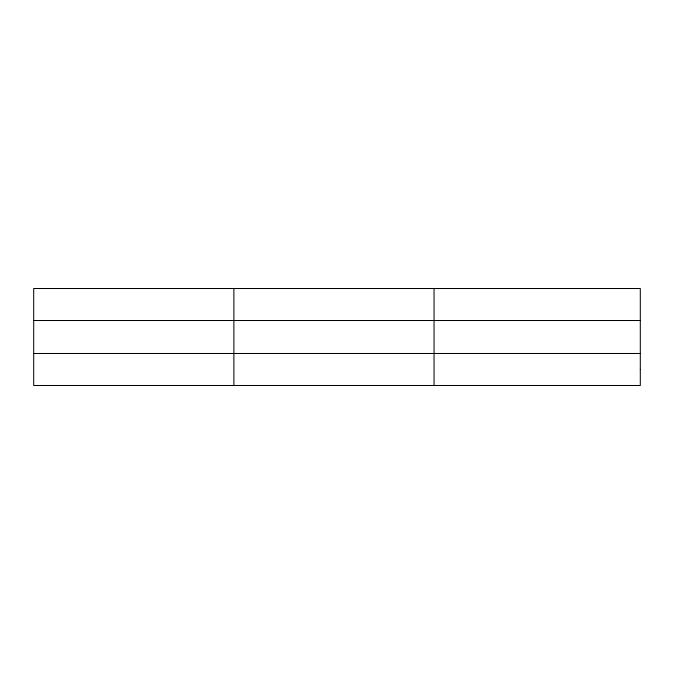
<?xml version="1.0" encoding="UTF-8"?>
<svg xmlns="http://www.w3.org/2000/svg" width="674" height="674" viewBox="0 0 674 674"><rect width="100%" height="100%" fill="white"/><g stroke="black" fill="none" stroke-linecap="round" stroke-linejoin="round"><path stroke-width="1.01" d="M233.878 385.494L233.878 288.506M434.056 385.494L434.056 288.506M33.7 320.512L640.3 320.512M33.7 353.488L640.3 353.488M640.3 369.487L640.3 385.494L33.7 385.494L33.7 288.506L640.3 288.506L640.3 369.487"/></g></svg>
